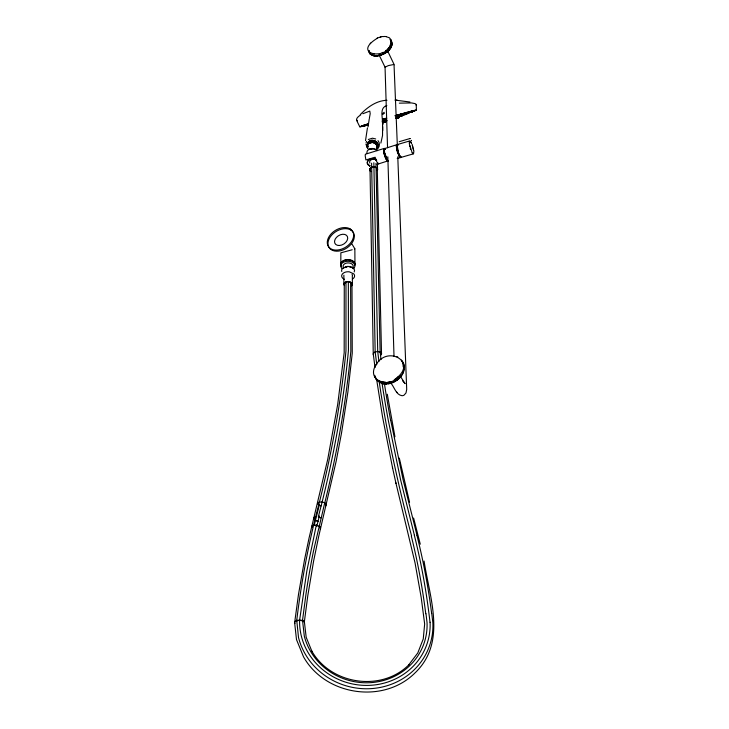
<?xml version="1.0" encoding="UTF-8"?>
<svg xmlns="http://www.w3.org/2000/svg" width="729" height="729" viewBox="0 0 729 729"><rect width="100%" height="100%" fill="white"/><g stroke="black" fill="none" stroke-linecap="round" stroke-linejoin="round"><path stroke-width="1.09" d="M304.376 621.673L307.793 595.675L313.607 561.093L318.755 536.179L336.206 461.038L341.555 432.862L347.87 392.184L352.253 353.237L351.989 284.365L350.622 282.278L348.353 281.695L345.983 282.114L344.27 284.091L344.179 352.708L337.691 404.449L327.676 459.571L309.05 538.048L304.54 559.617L298.48 594.5L294.762 621.719L296.739 620.324L302.526 620.297A4.939 1.959 -8 0 1 304.376 621.673L306.18 637.274L312.003 651.526M343.86 284.082L343.878 275.152M340.817 263.57L340.853 252.817L352.216 249.755M367.689 146.793L367.698 145.499M382.588 123.802L382.534 135.53L380.866 143.103M376.601 38.491L378.014 37.835C348.043 55.495 393.505 62.211 390.68 39.266M403.21 366.878L402.946 363.261L401.406 360.035M408.158 113.332L407.311 113.624L408.368 112.494M396.294 146.976L396.33 145.873M391.473 42.109L391.491 41.599M410.172 112.12L409.98 112.23M367.279 144.588L367.58 147.24C364.591 137.471 383.445 141.462 376.31 149.472C381.376 144.716 372.118 137.881 368.172 142.902M396.348 117.396L397.669 117.068L396.849 117.387M396.959 146.556L397.533 144.506L409.607 140.97L409.142 142.119M409.534 142.747L409.844 141.235L410.655 141.818M365.521 140.606L367.434 127.912M303.929 621.892L302.444 620.908L306.025 593.798A1477.118 868.239 48.7 0 1 313.57 550.668L324.733 502.846L322.154 501.862L318.035 502.418L317.917 504.131L320.96 505.99M376.547 148.625C378.57 144.734 373.394 140.989 369.922 142.984M367.735 145.572L367.689 147.194M368.054 126.855L369.248 118.882M384.137 149.436C386.306 147.823 383.208 149.172 384.137 151.468C384.83 154.548 385.176 159.077 388.047 160.745A6.242 1.431 74.2 0 1 387.154 159.97A6.288 1.449 74.2 0 1 386.06 157.892A6.242 1.431 74.2 0 1 384.347 151.422L384.557 148.834A6.242 1.431 74.2 0 1 385.313 148.916L384.812 148.506L384.292 149.272L384.657 153.464M384.156 149.427L384.338 152.826L385.851 157.956M391.373 43.23L391.473 42.683M383.427 122.764L382.597 124.823M376.948 147.759C380.201 142.255 371.48 137.016 368.254 142.574M369.393 118.134L370.204 113.669L369.794 111.09L362.832 113.733M391.956 45.152L392.111 44.36M391.792 44.943L391.865 42.391M377.513 147.203C380.893 139.904 366.541 137.344 367.698 145.317C366.824 135.904 382.998 141.955 376.446 148.497M367.38 125.26L367.917 125.315L367.343 125.434L367.899 125.315L367.598 124.759M320.204 528.844L320.313 527.176L316.35 525.008L306.818 571.089L299.601 620.215A65.482 61.847 13.9 0 0 365.548 685.406A65.482 61.847 13.9 0 0 430.083 622.238M316.769 526.356L319.348 515.968M314.172 525.399L319.247 505.334M385.14 149.081A6.433 1.485 74.2 0 0 383.992 149.008C383.162 150.766 384.393 146.748 385.313 149.245M391.364 46.337L391.491 45.809M403.483 370.769L403.839 369.393M404.659 114.407L402.444 115.264L404.659 114.407L404.066 114.535M406.363 114.143L404.486 114.872L405.087 114.617M397.168 145.335L398.471 152.926M377.412 163.67L377.658 162.913M412.404 111.774L410.691 112.457L412.04 111.92M416.04 104.994L416.049 104.238L414.956 103.582L411.575 102.935L399.301 103.154M367.616 143.75L367.325 146.693M406.846 113.943L408.896 113.214M402.809 373.057L403.246 371.936M351.597 285.331L351.989 284.365M383.044 121.743L383.627 119.629M404.303 113.514L403.511 113.688M366.122 142.565L366.605 141.399M391.254 46.574L391.555 45.854M402.663 373.184L403.301 371.653M382.288 121.843L382.625 119.492L386.744 118.207M375.061 366.796C385.586 343.195 420.323 362.395 394.225 379.754M384.62 148.588L396.622 144.77M390.197 46.018L390.48 45.417M377.084 164.353L388.183 160.827M391.254 46.774L389.058 49.982L385.003 53.208A9.878 5.95 -27.8 0 0 386.835 51.959L387.4 51.495M403.502 115.082L403.502 115.218M377.039 148.607L377.513 147.668M375.863 364.947C365.994 381.003 389.505 388.748 398.335 376.583M314.053 519.139L314.163 517.481L315.648 516.834L319.512 501.771A3813.299 1411.426 -30.5 0 0 345.974 350.849L345.983 282.114L345.054 282.825M313.771 518.228L315.639 516.852C307.119 550.887 300.922 585.487 296.739 620.324L298.516 637.574A68.362 64.599 13.7 0 0 374.369 688.34A68.362 64.599 13.7 0 0 432.871 622.766L431.714 613.335M325.927 505.771L326.073 504.067L324.733 502.846M402.299 114.863L403.447 114.316L402.845 114.571M377.148 147.705L377.658 146.784M379.964 55.304A12.657 7.518 -27.5 0 1 377.768 55.759C384.693 55.085 395.391 47.877 391.017 40.122L390.234 39.566M397.187 145.135C396.43 149.117 397.934 153.773 400.367 156.972M367.899 142.92L368.974 141.462M390.817 47.412L387.728 51.076L382.133 54.484A13.131 7.864 -27.8 0 1 378.633 55.513M401.807 374.87L395.692 380.848M390.954 47.613L388.757 50.41M408.541 665.121L417.781 652.974L423.248 638.978L424.661 623.997L421.198 597.516L415.065 562.97L395.82 482.625M389.651 46.875L387.445 49.299M370.204 43.594L370.642 43.057M366.86 125.415L367.58 125.324L366.459 125.525M400.677 376.565L397.041 380.055M400.832 157.172L399.975 156.981L398.481 154.83M397.797 379.627L396.74 380.447L399.592 377.959M394.052 65.127L397.296 144.324M360.272 114.59C367.37 107.272 376.374 100.575 386.971 100.292M399.164 154.293L400.175 156.562L401.442 157.191M388.065 160.836L387.637 161.027A5.595 1.285 74 0 1 386.716 160.116M398.535 117.688L399.419 117.351L396.376 118.28L399.055 117.542L398.508 117.597M398.216 379.271C403.556 375.198 406.873 366.651 402.107 360.937M382.379 113.788L384.165 112.302M404.331 114.262L404.795 114.07M409.005 664.675C381.504 692.258 330.793 684.659 311.73 650.97M387.609 51.358L388.22 50.921M376.492 149.554C379.791 147.869 380.31 143.349 378.005 140.624M385.705 52.78L384.347 53.591M360.737 114.872C359.124 115.984 354.649 118.973 357.447 120.968M369.056 141.854L371.444 140.642M365.767 125.616L363.571 126.071L365.493 125.698M416.232 104.785L416.423 110.097L412.14 111.728M382.579 114.499L384.383 113.277M384.256 120.65L386.352 120.094M385.614 50.693L386.58 50.064M408.841 112.676L408.04 112.968L409.971 112.12M402.107 115.856L402.763 115.537M369.503 166.549L369.685 166.44A6.643 1.631 74 0 0 369.958 165.793M369.348 141.882L370.113 141.399M399.957 115.054L401.934 114.398M368.318 139.485L372.492 138.191L375.699 138.966M398.289 116.294L396.849 116.777M371.672 141.727C368.437 141.581 365.912 145.353 367.735 148.178C364.272 142 375.38 139.029 376.939 145.226L375.626 143.294L372.565 142.009M368.901 143.422L372.847 142.31L376.492 144.488L373.12 141.863M368.783 149.737L369.776 149.208M396.184 380.83C391.938 383.618 386.416 385.012 381.504 383.217M356.59 120.331L359.771 126.782L365.958 124.586M384.411 120.012L383.764 120.157M403.647 114.225L404.313 113.979L403.228 114.344M368.965 142.191L369.904 141.636M383.336 119.92L382.625 119.492M405.761 114.362L406.381 114.061M407.192 113.013L407.967 112.667M396.786 118.025L397.633 117.715L396.202 118.098M384.347 53.627L380.091 55.304M409.488 112.767L408.368 113.159M399.692 116.166L398.08 116.622M411.375 112.157L412.304 111.701M397.651 116.777L399.601 116.166L399.064 116.358M383.263 121.971L384.393 121.606L383.39 121.943M384.502 121.324L383.317 121.652L383.928 121.442M401.005 116.139L400.467 116.358L401.387 115.966M393.04 382.196L394.371 381.604M397.515 117.26L397.87 117.15M402.444 115.264L403.456 114.881L402.654 115.146M402.918 115.328L400.813 116.057L402.736 115.419M396.658 118.125L397.442 117.916L396.175 118.262M384.62 121.67L386.097 121.05L384.584 121.606M384.52 121.934C380.183 123.274 389.104 120.531 384.748 121.953M396.959 118.025L398.089 117.688M397.469 117.98L398.599 117.788M384.611 121.588C387.892 120.65 382.853 122.044 384.775 121.315M400.531 114.708L400.157 114.836M384.584 122.062L383.29 122.417L385.477 121.725M396.913 117.715L396.266 117.916M402.034 115.729L402.608 115.574M386.197 120.859L385.231 121.105M397.606 117.925L399.173 117.424M383.554 122.253L385.787 121.597M401.032 116.093L400.531 116.275M362.477 125.762L360.527 126.646L363.899 126.026M412.714 111.628L411.767 111.965M386.826 105.568C379.344 107.719 382.725 116.977 382.433 122.545M392.32 382.47L388.22 383.554M384.803 121.889L385.167 121.77M382.142 52.679L382.898 52.406M405.57 113.77L406.372 113.496M401.679 115.729L402.426 115.455M385.359 120.795L385.914 120.595M396.822 118.098L395.893 118.408M401.898 115.237L402.809 114.936M398.016 117.205L398.818 116.922M381.477 54.894L380.009 55.368M398.945 117.196L397.524 117.579M384.338 120.567L386.097 120.066M412.596 111.555L415.658 110.352L410.318 111.51M396.503 118.371L397.177 118.198L396.448 118.444M399.009 117.651L398.116 117.806M378.752 37.544L379.481 37.288M397.296 117.269L397.97 117.041M397.578 117.278L398.399 117.005M397.332 149.035L397.351 149.026A6.279 1.376 74.3 0 1 397.633 144.934A6.306 1.376 74.3 0 0 397.797 150.894A6.306 1.376 74.3 0 0 400.859 157.054A6.279 1.376 74.3 0 1 397.679 150.52L397.332 149.035L397.505 149.764M363.242 125.443L368.4 123.793M383.782 121.916L385.45 121.369M396.066 117.852L396.713 117.642M410.518 112.257L411.521 111.92M383.983 121.77L385.55 121.388M382.953 121.296L385.632 120.549M401.141 115.592L401.114 115.419M390.462 383.144L388.183 383.664M382.853 120.23L384.721 119.829M385.131 120.841L385.796 120.631L385.331 121.123M396.403 118.271L397.196 118.08L396.376 118.399M397.56 117.934L396.157 118.517L397.423 118.189L396.622 118.38M397.15 117.697L396.257 118.144M395.063 115.793L400.686 114.107M396.494 118.089L397.569 117.724M385.058 121.852L385.969 121.615M385.869 120.959L386.908 120.65M382.534 119.401L386.47 118.216L382.57 119.383M383.682 121.533L385.331 120.595M384.575 121.998L383.773 122.226M398.18 117.816L397.651 117.97L398.171 117.852M369.257 149.454L373.968 148.989M399.182 141.708L410.035 138.519M384.32 148.397L365.439 154.211A6.643 1.631 74 0 0 365.247 156.061L365.885 159.943L375.134 157.245L376.829 161.938L378.697 163.888M384.994 121.406L382.989 122.016L384.092 121.752M395.173 115.683L397.086 115.127M397.196 158.53L400.403 157.601M401.296 157.336L413.215 153.892M398.736 117.26L397.934 117.46M387.509 382.379L390.753 381.559M397.205 118.025L396.248 118.289L397.123 118.125M398.043 117.733L398.681 117.515M396.913 118.144L397.551 118.098M385.149 121.178L386.206 120.877M383.563 121.971L384.055 121.834M400.339 114.243L406.837 112.394M384.447 121.351L383.299 121.643M383.007 121.57L383.727 121.369M413.543 110.608L408.696 111.938M406.335 112.576L409.27 111.747M385.523 121.224L386.817 120.85L386.561 120.44M410.135 138.638L410.062 138.628M365.685 125.479L368.273 125.023M368.327 124.413L367.216 124.832M380.192 37.07L380.921 36.878M369.612 142.255L373.394 142M381.695 36.732L380.246 37.106M364.218 125.862L360.973 126.627A29.479 0.702 -16.7 0 1 359.771 126.782M370.341 149.008L371.535 148.78M388.047 160.745L387.445 160.599M376.765 364.418L375.171 352.025L377.704 351.433L380.11 351.825A4.164 2.424 -7.3 0 1 381.048 354.677M370.35 141.708L371.735 141.408M379.727 55.44L375.645 55.933M364.947 125.106L365.511 125.005M387.91 161.218L385.987 159.168L384.11 153.555A6.689 1.531 74.2 0 1 383.746 151.313L383.7 149.609L384.101 152.826A6.433 1.485 74.2 0 0 384.866 155.924L386.652 160.052M354.34 248.844L354.841 248.771L351.979 244.078M382.597 383.6L381.768 383.363M382.388 36.605L385.14 36.468M383.6 150.693L383.609 150.11M376.428 55.942L377.13 55.887M393.131 64.626L388.393 65.592L385.049 67.168L387.546 147.732M371.362 140.989L375.362 141.873M397.524 117.068L397.123 117.169M397.05 100.073L394.981 100.092L409.962 102.014M385.823 382.342L379.308 381.139L376.611 379.445L374.806 376.775M367.58 146.629C365.12 136.578 383.363 141.444 376.346 149.09C383.463 141.344 365.074 136.688 367.58 146.72M386.088 383.992L382.898 383.664M386.078 383.992L383.964 383.855M316.35 525.008L312.176 525.545L312.067 527.231M375.754 55.96C372.637 56.169 368.892 54.247 368.883 50.757M375.991 55.914L373.002 55.45L370.897 54.201M397.533 144.506L398.152 144.707M373.613 54.101L374.25 54.156M374.351 55.86L375.025 55.942M385.814 36.541L389.514 37.835L391.482 41.116M373.23 141.08L374.086 141.207M385.705 36.532L386.315 36.623M372.701 140.588L373.613 140.724M372.072 141.827L375.635 143.094L377.194 146.502M372.792 140.77L373.886 140.952M373.139 55.65L373.722 55.759M373.84 162.758L377.704 351.433L380.128 352.007A4.155 2.451 -1.2 0 1 381.085 354.941M302.444 620.908L299.601 620.215L296.667 620.926A4.939 1.959 -8 0 0 294.981 623.459M400.285 157.628L399.027 156.37M383.254 383.399L379.445 381.859M413.152 153.901L411.976 152.607M373.53 55.504L371.025 54.356M320.924 517.918L318.309 516.943L322.154 501.862A3845.32 1418.816 -30.5 0 0 348.444 350.512L348.353 281.695M380.975 383.071L377.148 380.465L375.171 377.075L376.592 379.782L376.164 379.162M396.722 356.572L397.843 357.055M369.721 165.893C362.377 162.603 372.583 155.058 376.665 160.152M397.086 144.779L397.56 145.217M411.329 140.387L411.129 140.897L411.384 140.506M379.135 381.531L380.256 382.114M416.423 110.097L416.031 110.07A29.47 0.638 -16.2 0 0 413.443 110.644M375.043 149.418L375.517 149.709M374.542 141.508L376.355 142.747M397.834 145.29L397.214 144.852L396.749 145.417L396.694 147.258M369.649 53.427L369.375 53.007L370.286 54.156L369.403 52.096M375.034 141.253L376.683 142.784M402.627 380.848L405.105 383.654L400.358 376.328M318.974 525.974L320.614 528.069M412.732 153.099L413.58 153.609L413.872 151.122L412.113 144.251M387.454 160.59L385.86 157.956M390.143 39.858L390.817 40.496M388.12 161.027L387.163 160.098M370.651 54.046L369.776 52.944M377.021 150.703C374.569 146.939 366.523 147.96 366.86 153.035M376.693 379.217L377.95 380.711M390.462 382.707C394.334 386.534 395.674 394.681 401.925 395.683A4.174 3.964 46.4 0 0 403.975 395.218L405.98 392.986L406.709 389.45L397.779 156.808M367.37 147.887L365.894 144.069M396.53 391.792L397.068 392.612M376.62 143.239L377.03 144.014M410.837 142.292L411.402 143.422M386.652 157.683L385.632 155.742L386.662 157.683M367.307 147.331L367.935 148.579M376.556 143.613L377.121 144.734L376.802 144.105M398.781 154.703L399.164 155.477M369.995 53.108L369.63 52.269M378.925 54.62L385.067 67.259M387.464 50.583L394.234 64.79M398.553 153.509L398.836 154.174M386.343 158.64L385.194 155.578M411.903 151.924L409.917 145.545M385.112 156.689L385.386 157.409M410.254 148.552L410.536 149.336M384.52 155.113L384.11 153.555M397.916 153.855L396.767 149.864M411.165 142.246L411.448 143.066M387.108 159.833L385.486 155.769M412.322 145.536L412.687 146.729M397.979 153.008L396.622 147.941M368.992 52.142L368.783 51.176M403.419 364.063L403.893 365.84M413.607 518.046L420.278 544.18M416.988 535.214L403.137 479.91L390.78 420.633M414.382 535.195L400.595 479.8L388.293 420.378A3133.925 1185.154 38.3 0 1 381.923 382.443M411.593 536.043C398.244 485.277 386.817 433.937 379.244 381.969M409.552 502.208L399.31 458.104M413.024 147.932L413.516 150.265M409.926 146.884L409.251 143.185M377.175 143.795L377.412 144.834M384.739 153.272L384.958 154.238M376.647 379.572L382.579 417.052L392.63 468.209M392.439 467.371L396.002 483.445M344.27 284.091L344.489 285.075M424.068 561.075C429.7 597.789 446.649 641.611 415.849 672.12L415.375 672.557C383.828 704.496 325.289 695.721 303.51 656.802L296.493 639.597L294.634 622.73M374.788 375.298L375.016 376.41M394.945 436.789L387.299 394.234M396.33 116.084L396.439 116.813M380.11 351.825L380.128 352.007A3133.397 1184.178 38.3 0 0 381.012 359.579M373.284 354.048L375.007 367.425M375.171 352.025L371.599 163.187M425.982 613.663L427.03 622.502A62.475 59.031 13.7 0 1 373.631 682.39A62.475 59.031 13.7 0 1 304.312 636.18L302.526 620.297M369.156 50.656L369.257 51.54M387.828 156.808L394.015 356.499M377.412 163.314L377.567 169.802M377.257 167.807L381.531 354.012M375.973 163.378L380.128 352.007M369.995 168.636L373.248 353.756M382.689 126.636L382.734 130.509M354.859 248.835L354.95 263.625M352.335 275.462L352.371 284.383M350.622 282.278L350.831 351.159A3864.529 1425.414 -30.5 0 1 324.788 502.828M367.853 146.538A4.884 3.581 -1.1 0 1 369.384 141.572A4.884 3.581 -1.1 0 1 376.128 142.656M396.33 145.836A6.57 0.948 85.4 0 1 396.585 144.861M369.922 165.629A4.948 3.572 -1.1 0 1 368.737 160.061A4.948 3.572 -1.1 0 1 376.529 160.562M391.145 41.599A11.928 7.172 -27.8 0 1 391.355 42M400.658 157.09A6.279 1.376 74.3 0 1 397.341 150.621A6.279 1.376 74.3 0 1 397.715 145.244M351.569 285.814A4.256 2.716 0 0 0 351.825 282.888L348.954 281.558A4.237 2.706 0 0 0 345.491 282.077A4.256 2.716 0 0 0 344.434 285.568M352.034 274.295A4.237 2.725 0 0 1 352.298 274.915M370.733 171.315A3.736 2.679 -1.2 0 1 370.095 170.458L370.286 168.527A3.736 2.679 -1.2 0 1 374.943 167.105A3.736 2.679 -1.2 0 1 377.267 170.285M377.321 170.586A3.909 2.807 -1.2 0 0 377.103 168.253L374.496 166.877A3.909 2.807 -1.2 0 0 372.291 167.023A3.918 2.807 -1.2 0 0 370.897 171.652M369.876 163.105A3.891 2.816 -1.2 0 1 371.626 159.615A3.891 2.816 -1.2 0 1 376.629 160.344M354.185 271.972A6.47 4.183 0 0 0 347.523 266.377L342.849 268.099A6.47 4.183 0 0 0 341.81 271.525M352.745 278.87A6.497 4.183 0 0 0 353.765 273.885L349.382 271.844A6.461 4.155 0 0 0 344.106 272.646A6.497 4.183 0 0 0 344.516 279.426M373.439 354.977A4.164 2.424 -7.3 0 1 375.125 352.025M378.962 361.411A3133.925 1185.154 38.3 0 1 377.704 351.433M390.671 420.569A3133.397 1184.178 38.3 0 1 384.42 383.709M343.241 268.354A5.896 3.818 0 0 1 344.516 267.452M345.947 266.923A5.896 3.818 0 0 1 347.305 266.686M349.647 266.768A5.896 3.818 0 0 1 350.959 267.106M352.28 267.734A5.896 3.818 0 0 1 353.401 268.719A7.135 4.638 0.1 0 0 352.727 262.476A7.135 4.638 0.1 0 0 343.077 262.449A7.135 4.638 0.1 0 0 342.22 268.7M343.678 267.707A5.048 3.28 0.1 0 1 345.109 263.57A5.048 3.28 0.1 0 1 351.615 263.807A5.048 3.28 0.1 0 1 352.344 268.017M345.036 267.251A5.057 3.28 0 0 1 347.423 266.586M348.435 266.559A5.057 3.28 0 0 1 350.558 266.942M416.897 535.259A1216.127 803.185 -40.9 0 1 431.641 613.371M411.329 536.189A1203.543 795.713 -40.8 0 1 425.763 613.763M414.327 535.232A1210.55 799.631 -40.9 0 1 430.01 622.256M341.3 265.957A7.126 4.638 0.1 0 1 346.977 259.579A7.126 4.638 0.1 0 1 354.932 264.837M341.3 266.295A7.126 4.638 0.1 0 1 346.977 259.916A7.126 4.638 0.1 0 1 354.932 265.174M395.656 115.61A28.285 0.638 -16.4 0 1 412.532 111.583M363.817 125.917A28.285 0.638 -16.4 0 1 367.844 123.985M386.999 51.841L386.379 52.36L386.999 51.832M398.845 117.314L398.335 117.487L398.845 117.314M383.5 120.95L383.563 120.923M367.926 125.388L367.926 125.388M396.858 117.879L396.858 117.879M377.75 55.796L376.337 55.923L377.759 55.814M373.084 141.426L372.227 141.453L375.626 142.565L373.084 141.426M317.981 521.335L315.402 520.369L317.981 521.335M350.048 228.842L348.845 228.268A14.298 9.86 -31.9 0 0 330.875 234.146A14.298 9.86 -31.9 0 0 330.738 248.726L331.941 249.327A14.298 9.86 -31.9 0 0 350.066 243.504A14.298 9.86 -31.9 0 0 350.048 228.842M350.722 229.963L349.51 229.38A14.279 9.86 -31.9 0 0 331.558 235.248A14.279 9.86 -31.9 0 0 331.44 249.819L332.634 250.421A14.279 9.86 -31.9 0 0 350.74 244.616A14.279 9.86 -31.9 0 0 350.722 229.963M339.413 245.5A7.135 4.93 -31.9 0 0 347.487 236.743A7.135 4.93 -31.9 0 0 336.443 237.399A7.135 4.93 -31.9 0 0 339.413 245.5"/></g></svg>
